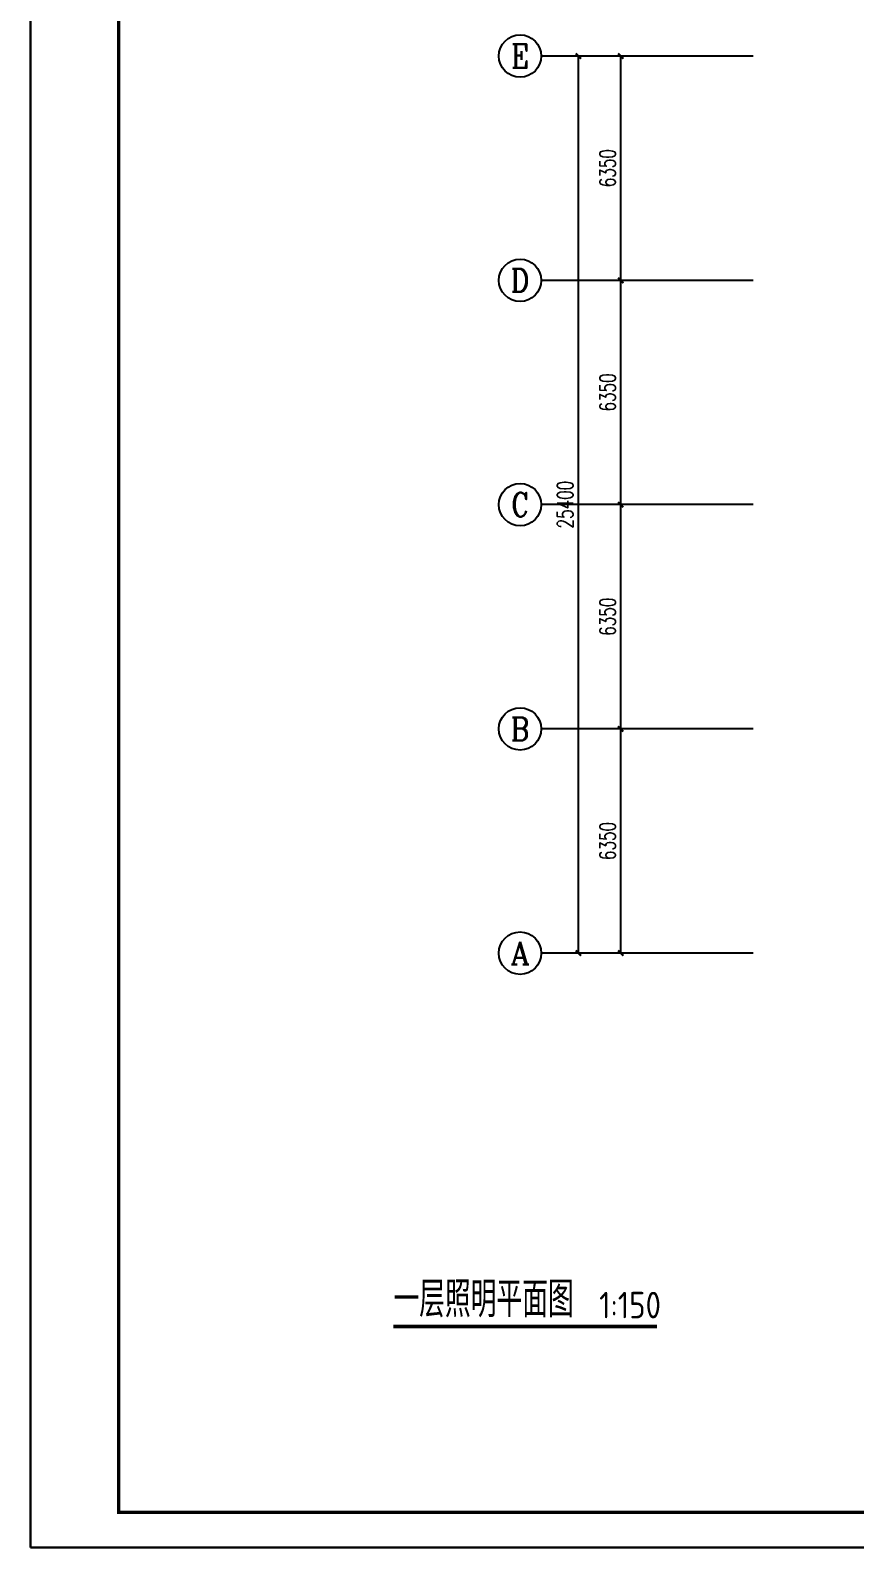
# Model space of a CAD drawing. Extents: x 12152 to 491505, y 111028 to 412681.
# Drawn here: x 13549 to 36896, y 171762 to 214722 of the extents above; entities that cross this region are included whole.
import ezdxf
from ezdxf.enums import TextEntityAlignment as Align

# ---------------------------------------------------------------- set-up
doc = ezdxf.new("R2010")
doc.units = 0
doc.header["$LTSCALE"] = 1000
doc.header["$MEASUREMENT"] = 0
for name, color, linetype in [('AXIS', 3, 'Continuous'), ('AXIS_TEXT', 7, 'Continuous'), ('DIM_SYMB', 3, 'Continuous'), ('PUB_TITLE', 4, 'Continuous')]:
    doc.layers.add(name, color=color, linetype=linetype)
doc.layers.add('yichutu', color=7, linetype='Continuous', true_color=0xffffff, plot=False)
doc.styles.add('_TCH_AXIS', font='COMPLEX', dxfattribs={"bigfont": 'GBCBIG'})
doc.styles.add('_TCH_DIM_T3', font='SIMPLEX', dxfattribs={"width": 0.705882, "bigfont": 'GBCBIG'})
doc.styles.add('COMPLEX', font='COMPLEX')
doc.styles.get("Standard").update_dxf_attribs({"font": 'gbenor.shx', "bigfont": 'gbcbig.shx'})
doc.dimstyles.new('_TCH_ARCH&&150', dxfattribs={"dimtxt": 446.25, "dimasz": 150, "dimexe": 375, "dimexo": 450, "dimgap": 150, "dimtad": 1, "dimdec": 0, "dimzin": 0, "dimdsep": 46, "dimtxsty": '_TCH_DIM_T3', "dimblk": 'ARCHTICK', "dimcen": 0.09, "dimclrt": 7, "dimazin": 2, "dimtfac": 1, "dimtdec": 0, "dimtix": 1, "dimtmove": 2, "dimatfit": 3, "dimfxl": 1, "dimtolj": 1, "dimtzin": 0, "dimarcsym": 0})

# ---------------------------------------------------------------- blocks, each defined once
blk = doc.blocks.new('_ArchTick')
at = {"color": 0, "linetype": 'ByBlock', "const_width": 0.4}
blk.add_lwpolyline([(-0.5, -0.5), (0.5, 0.5)], dxfattribs=at)
blk = doc.blocks.new('*D22')
at = {"layer": 'AXIS', "color": 0, "lineweight": -2, "transparency": 16777216}
for p, q in [((33570, 194944), (29895, 194944)), ((30270, 188594), (30270, 194944)), ((33570, 188594), (29895, 188594))]:
    blk.add_line(p, q, dxfattribs=at)
at = {"layer": 'Defpoints', "color": 0, "transparency": 16777216}
for p in [(30270, 194944), (34020, 194944), (34020, 188594)]:
    blk.add_point(p, dxfattribs=at)
at = {"layer": 'AXIS', "color": 0, "lineweight": -2, "transparency": 16777216, "xscale": 150, "yscale": 150, "zscale": 150}
for p, rotation in [((30270, 194944), 90), ((30270, 188594), 270)]:
    blk.add_blockref('_ArchTick', p, dxfattribs=dict(at, rotation=rotation))
at = {"layer": 'AXIS', "color": 7, "transparency": 16777216, "insert": (29897, 191769), "char_height": 446.2, "attachment_point": 5, "rotation": 90, "style": '_TCH_DIM_T3'}
blk.add_mtext('\\A1;6350', dxfattribs=at)
blk = doc.blocks.new('*D23')
at = {"layer": 'AXIS', "color": 0, "lineweight": -2, "transparency": 16777216}
for p, q in [((33570, 201294), (29895, 201294)), ((30270, 194944), (30270, 201294)), ((33570, 194944), (29895, 194944))]:
    blk.add_line(p, q, dxfattribs=at)
at = {"layer": 'Defpoints', "color": 0, "transparency": 16777216}
for p in [(30270, 201294), (34020, 201294), (34020, 194944)]:
    blk.add_point(p, dxfattribs=at)
at = {"layer": 'AXIS', "color": 0, "lineweight": -2, "transparency": 16777216, "xscale": 150, "yscale": 150, "zscale": 150}
for p, rotation in [((30270, 201294), 90), ((30270, 194944), 270)]:
    blk.add_blockref('_ArchTick', p, dxfattribs=dict(at, rotation=rotation))
at = {"layer": 'AXIS', "color": 7, "transparency": 16777216, "insert": (29897, 198119), "char_height": 446.2, "attachment_point": 5, "rotation": 90, "style": '_TCH_DIM_T3'}
blk.add_mtext('\\A1;6350', dxfattribs=at)
blk = doc.blocks.new('*D24')
at = {"layer": 'AXIS', "color": 0, "lineweight": -2, "transparency": 16777216}
for p, q in [((33570, 207644), (29895, 207644)), ((30270, 201294), (30270, 207644)), ((33570, 201294), (29895, 201294))]:
    blk.add_line(p, q, dxfattribs=at)
at = {"layer": 'Defpoints', "color": 0, "transparency": 16777216}
for p in [(30270, 207644), (34020, 207644), (34020, 201294)]:
    blk.add_point(p, dxfattribs=at)
at = {"layer": 'AXIS', "color": 0, "lineweight": -2, "transparency": 16777216, "xscale": 150, "yscale": 150, "zscale": 150}
for p, rotation in [((30270, 207644), 90), ((30270, 201294), 270)]:
    blk.add_blockref('_ArchTick', p, dxfattribs=dict(at, rotation=rotation))
at = {"layer": 'AXIS', "color": 7, "transparency": 16777216, "insert": (29897, 204469), "char_height": 446.2, "attachment_point": 5, "rotation": 90, "style": '_TCH_DIM_T3'}
blk.add_mtext('\\A1;6350', dxfattribs=at)
blk = doc.blocks.new('*D25')
at = {"layer": 'AXIS', "color": 0, "lineweight": -2, "transparency": 16777216}
for p, q in [((33570, 213994), (29895, 213994)), ((30270, 207644), (30270, 213994)), ((33570, 207644), (29895, 207644))]:
    blk.add_line(p, q, dxfattribs=at)
at = {"layer": 'Defpoints', "color": 0, "transparency": 16777216}
for p in [(30270, 213994), (34020, 213994), (34020, 207644)]:
    blk.add_point(p, dxfattribs=at)
at = {"layer": 'AXIS', "color": 0, "lineweight": -2, "transparency": 16777216, "xscale": 150, "yscale": 150, "zscale": 150}
for p, rotation in [((30270, 213994), 90), ((30270, 207644), 270)]:
    blk.add_blockref('_ArchTick', p, dxfattribs=dict(at, rotation=rotation))
at = {"layer": 'AXIS', "color": 7, "transparency": 16777216, "insert": (29897, 210819), "char_height": 446.2, "attachment_point": 5, "rotation": 90, "style": '_TCH_DIM_T3'}
blk.add_mtext('\\A1;6350', dxfattribs=at)
blk = doc.blocks.new('*D26')
at = {"layer": 'AXIS', "color": 0, "lineweight": -2, "transparency": 16777216}
for p, q in [((33570, 213994), (28695, 213994)), ((29070, 188594), (29070, 213994)), ((33570, 188594), (28695, 188594))]:
    blk.add_line(p, q, dxfattribs=at)
at = {"layer": 'Defpoints', "color": 0, "transparency": 16777216}
for p in [(29070, 213994), (34020, 213994), (34020, 188594)]:
    blk.add_point(p, dxfattribs=at)
at = {"layer": 'AXIS', "color": 0, "lineweight": -2, "transparency": 16777216, "xscale": 150, "yscale": 150, "zscale": 150}
for p, rotation in [((29070, 213994), 90), ((29070, 188594), 270)]:
    blk.add_blockref('_ArchTick', p, dxfattribs=dict(at, rotation=rotation))
at = {"layer": 'AXIS', "color": 7, "transparency": 16777216, "insert": (28697, 201294), "char_height": 446.2, "attachment_point": 5, "rotation": 90, "style": '_TCH_DIM_T3'}
blk.add_mtext('\\A1;25400', dxfattribs=at)
blk = doc.blocks.new('_AXISO')
blk.add_circle((0, 0), 0.5)
at = {"layer": 'AXIS_TEXT', "style": 'COMPLEX', "width": 1.041667}
blk.add_attdef('A', text='', height=0.56, dxfattribs=at).set_placement((-0.25, -0.28), (0.25, -0.28), align=Align.FIT)
blk = doc.blocks.new('yct-1051-594-105100-59400-100-1002.0')
at = {"layer": 'yichutu', "color": 7, "true_color": 0xffffff}
blk.add_lwpolyline([(0, 0), (0, 59400), (105100, 59400), (105100, 0)], close=True, dxfattribs=at)

msp = doc.modelspace()

# ---------------------------------------------------------------- linework, layer by layer
at = {"layer": 'AXIS', "color": 0}
for p, q in [((34019.8, 213994.2), (28019.8, 213994.2)), ((34019.8, 207644.2), (28019.8, 207644.2)), ((34019.8, 201294.2), (28019.8, 201294.2)), ((34019.8, 194944.2), (28019.8, 194944.2)), ((34019.8, 188594.2), (28019.8, 188594.2))]:
    msp.add_line(p, q, dxfattribs=at)
at = {"layer": 'DIM_SYMB', "const_width": 105}
msp.add_lwpolyline([(23833.7, 178022.3), (31293.9, 178022.3)], dxfattribs=at)
at = {"layer": 'PUB_TITLE', "color": 0}
msp.add_lwpolyline([(13548.8, 171762.5), (118648.8, 171762.5), (118648.8, 231162.5), (13548.8, 231162.5)], close=True, dxfattribs=at)
at = {"layer": 'PUB_TITLE', "color": 0, "const_width": 100}
msp.add_lwpolyline([(16048.8, 172762.5), (117648.8, 172762.5), (117648.8, 230162.5), (16048.8, 230162.5)], close=True, dxfattribs=at)

# ---------------------------------------------------------------- block references
at = {"layer": 'AXIS', "color": 0}
ref = msp.add_blockref('_AXISO', (27419.8, 213994.2), dxfattribs=dict(at, xscale=1200, yscale=1200, zscale=1200))
ref.add_attrib('A', 'E', dxfattribs={"layer": 'AXIS_TEXT', "color": 0, "height": 668.2, "style": '_TCH_AXIS'}).set_placement((27165.3, 213660.1), (27674.4, 213660.1), align=Align.FIT)
ref = msp.add_blockref('_AXISO', (27419.8, 207644.2), dxfattribs=dict(at, xscale=1200, yscale=1200, zscale=1200))
ref.add_attrib('A', 'D', dxfattribs={"layer": 'AXIS_TEXT', "color": 0, "height": 652.9, "style": '_TCH_AXIS'}).set_placement((27155.6, 207317.7), (27684.1, 207317.7), align=Align.FIT)
ref = msp.add_blockref('_AXISO', (27419.8, 201294.2), dxfattribs=dict(at, xscale=1200, yscale=1200, zscale=1200))
ref.add_attrib('A', 'C', dxfattribs={"layer": 'AXIS_TEXT', "color": 0, "height": 683.5, "style": '_TCH_AXIS'}).set_placement((27175.7, 200952.4), (27664, 200952.4), align=Align.FIT)
ref = msp.add_blockref('_AXISO', (27419.8, 194944.2), dxfattribs=dict(at, xscale=1200, yscale=1200, zscale=1200))
ref.add_attrib('A', 'B', dxfattribs={"layer": 'AXIS_TEXT', "color": 0, "height": 652.9, "style": '_TCH_AXIS'}).set_placement((27155.6, 194617.7), (27684.1, 194617.7), align=Align.FIT)
ref = msp.add_blockref('_AXISO', (27419.8, 188594.2), dxfattribs=dict(at, xscale=1200, yscale=1200, zscale=1200))
ref.add_attrib('A', 'A', dxfattribs={"layer": 'AXIS_TEXT', "color": 0, "height": 637.8, "style": '_TCH_AXIS'}).set_placement((27146.5, 188275.3), (27693.2, 188275.3), align=Align.FIT)
at = {"layer": 'yichutu'}
msp.add_blockref('yct-1051-594-105100-59400-100-1002.0', (13548.8, 171762.5), dxfattribs=at)

# ---------------------------------------------------------------- texts
at = {"layer": 'DIM_SYMB', "color": 7}
for s, height, p in [('一层照明平面图', 1012.77, (23833.7, 178288.2)), ('1:150', 750, (29660.3, 178255.8))]:
    msp.add_text(s, height=height, dxfattribs=at).set_placement(p)

# ---------------------------------------------------------------- dimensions: what is measured, and where the dimension line sits
at = {"layer": 'AXIS', "color": 0}
for p1, p2, distance, picture, middle in [((34019.8, 188594.2), (34019.8, 213994.2), 4950, '*D26', (28696.7, 201294.2)), ((34019.8, 207644.2), (34019.8, 213994.2), 3750, '*D25', (29896.7, 210819.2)), ((34019.8, 201294.2), (34019.8, 207644.2), 3750, '*D24', (29896.7, 204469.2)), ((34019.8, 194944.2), (34019.8, 201294.2), 3750, '*D23', (29896.7, 198119.2)), ((34019.8, 188594.2), (34019.8, 194944.2), 3750, '*D22', (29896.7, 191769.2))]:
    dim = msp.add_aligned_dim(p1=p1, p2=p2, distance=distance, dimstyle='_TCH_ARCH&&150', dxfattribs=at)
    dim.commit()
    dim.dimension.update_dxf_attribs({"geometry": picture, "text_midpoint": middle})

doc.saveas('drawing.dxf')
